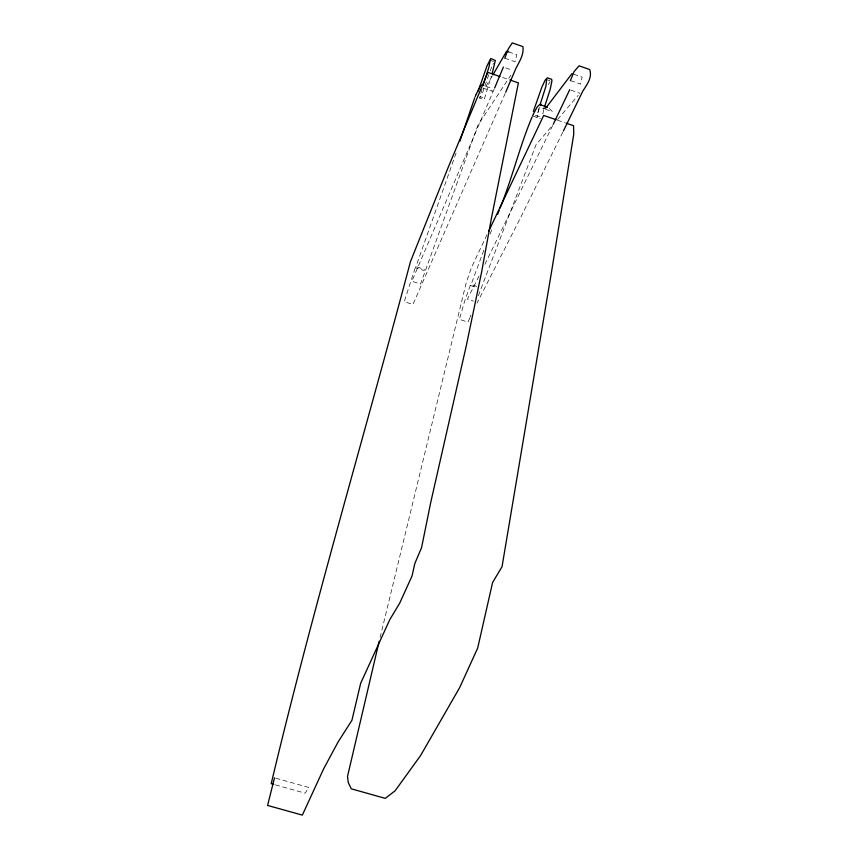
<?xml version="1.0" encoding="UTF-8"?>
<svg xmlns="http://www.w3.org/2000/svg" width="858" height="858" viewBox="0 0 858 858"><rect width="100%" height="100%" fill="white"/><g stroke="black" fill="none" stroke-linecap="round" stroke-linejoin="round"><path stroke-width="0.64" stroke-dasharray="4.29 3.22" d="M542.846 113.9L543.865 109.009M538.963 108.129L536.99 117.46L537.644 116.044M482.014 88.814L479.719 98.091L484.202 99.625L491.259 76.265M380.105 637.462L466.162 282.893L471.61 267.16L487.065 234.652M456.048 153.11L415.54 267.728L424.174 270.549L424.26 269.337L415.647 266.527L404.933 299.571L404.343 301.684L412.966 304.472L505.18 93.447M488.76 74.678L482.153 94.058L479.976 93.308M539.628 107.818L539.95 106.907M539.296 108.719L537.676 112.859M490.143 70.957L492.353 65.519M470.967 314.961L470.098 317.224M478.346 295.71L536.078 144.659L552.423 125.525M483.815 250.268L470.699 285.596L475.589 287.194M490.1 234.052L492.524 227.82M479.719 98.091L480.308 96.643L484.791 98.177M469.809 317.932L467.932 322.125L459.395 319.358L464.607 301.276L470.667 284.363L476.769 286.347M494.154 89.135L411.861 281.231L420.549 284.062L477.96 125.118L510.832 75.15M492.942 64.243L493.468 63.202M552.681 125.461L484.673 264.779M562.794 132.229L520.72 217.342L477.016 303.099M479.021 276.072L467.353 299.152L473.498 301.147M548.326 84.61L550.096 81.671M492.288 76.051L485.156 87.43L483.247 88.17L492.61 91.388L490.336 87.848L483.494 85.5M557.582 119.477L578.228 95.302M275.772 778.185L308.762 787.44L305.116 793.178L274.978 784.738M557.378 120.152L564.843 122.715M535.413 115.283L540.98 117.181M532.55 115.937L540.326 118.608M502.498 77.424L508.612 79.537M545.452 109.277L552.402 111.669L549.377 108.43M570.398 80.609L580.555 84.138L582.121 77.102L571.996 73.595M504.804 58.183L515.068 61.744L516.838 54.751L508.891 51.984M546.664 79.58L549.946 80.716M490.186 60.296L493.5 61.444M570.827 90.133L579.954 93.286M505.684 67.911L512.601 70.302"/><path stroke-width="1.29" d="M533.365 111.379L541.838 87.205L545.044 80.341L547.286 77.788L551.673 79.311L551.941 80.867L550.139 89.575L544.605 106.649M379.172 641.258L347.511 776.458L348.251 782.55L351.308 788.824L385.285 798.38L395.141 790.754L420.635 755.469L459.674 687.601L477.691 648.037L492.599 582.496L502.048 566.645L551.694 270.913L573.755 134.245L573.552 125.697L566.087 123.144M274.506 777.831L267.589 805.437L302.348 815.1L323.67 768.768L338.116 741.945L351.941 720.248L360.682 683.247L389.822 619.594L399.689 603.163L412.055 575.933L414.864 563.416L421.568 547.629L430.813 502.091L466.216 346.117L481.606 272.104L491.398 218.393L518.393 82.904L509.834 79.955M492.256 73.134L495.334 60.5L490.797 58.494L486.883 66.152L479.397 87.763M483.118 85.36L484.223 81.896M540.068 104.687L545.892 86.358L546.664 79.58M459.877 141.152L474.742 97.748M540.583 105.073L540.883 104.161M484.588 80.749L488.974 66.956L490.186 60.296M479.129 88.503L478.614 89.929M497.737 214.2L499.109 210.532M500.032 208.086C512.215 178.303 519.519 146.761 532.014 117.117M478.11 91.28L478.356 90.616M475.235 96.546L475.815 95.099M494.658 87.934L503.378 67.117M476.029 94.595L480.716 85.114L483.494 85.5M504.804 58.183L508.236 49.045L512.247 42.9L522.93 46.622C524.045 54.558 519.444 61.572 515.937 68.34L505.694 92.246M532.55 115.937L533.193 114.522M488.781 231.038L543.704 115.465L556.145 119.723M569.691 89.736L553.249 124.281M533.419 114.017L537.097 107.111L539.575 104.515L547.479 107.239M570.398 80.609L574.077 71.611L579.053 65.83L589.725 69.552C592.481 77.574 586.883 84.728 582.754 91.162L563.363 131.049M492.932 74.925L506.617 51.19L508.891 51.984M571.996 73.595L545.849 108.011L543.125 108.473M273.723 784.384L271.214 783.686C312.838 608.461 364.371 435.767 410.435 261.701L447.404 169.337L487.827 72.362L500.053 76.587"/></g></svg>
